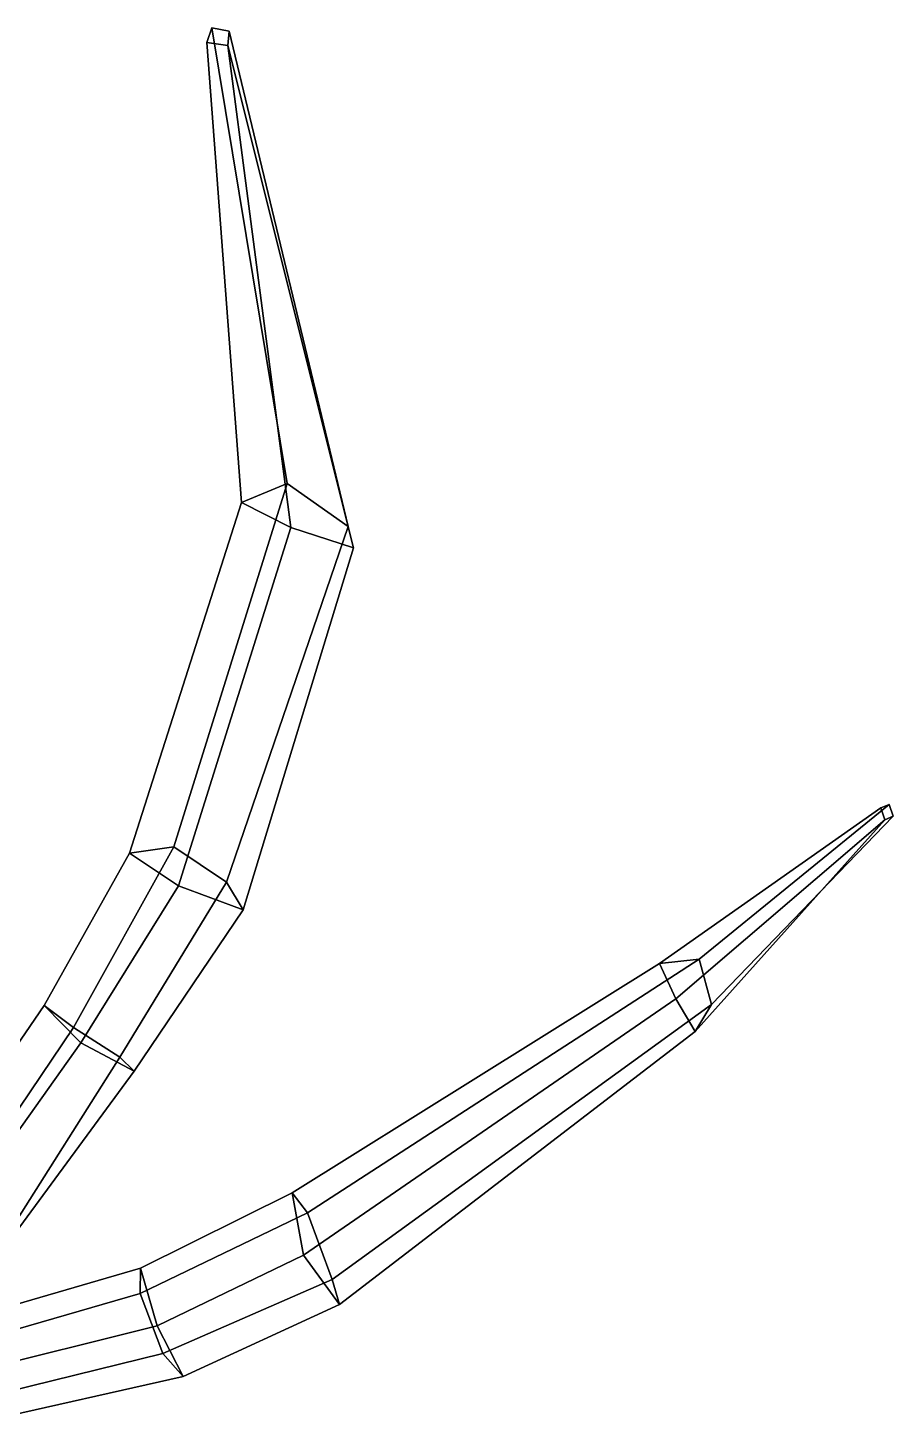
# Model space of a CAD drawing. Extents: x -92 to 92, y -96 to 103.
# Drawn here: x 21.6 to 85.8, y -0.6 to 102.7 of the extents above; entities that cross this region are included whole.
import ezdxf

# ---------------------------------------------------------------- set-up
doc = ezdxf.new("R2010")
doc.units = 0

msp = doc.modelspace()

# ---------------------------------------------------------------- linework, layer by layer
for points in [[(40.83, 68.95, 39.33), (35.25, 102.72, 1.89), (34.88, 101.63, 1.92), (37.45, 67.55, 34.49)], [(36.44, 101.41, 2.16), (34.88, 101.63, 1.92), (35.25, 102.72, 1.89), (36.53, 102.49, 1.92)], [(45.36, 65.77, 38.6), (36.53, 102.49, 1.92), (35.25, 102.72, 1.89), (40.83, 68.95, 39.33)], [(45.75, 64.18, 35.22), (36.44, 101.41, 2.16), (36.53, 102.49, 1.92), (45.36, 65.77, 38.6)], [(36.44, 101.41, 2.16), (41.11, 65.68, 30.29), (37.45, 67.55, 34.49), (34.88, 101.63, 1.92)], [(41.11, 65.68, 30.29), (36.44, 101.41, 2.16), (45.75, 64.18, 35.22)], [(32.42, 42, 50.47), (40.83, 68.95, 39.33), (37.45, 67.55, 34.49), (29.13, 41.54, 47.68)], [(36.34, 39.4, 50.08), (45.36, 65.77, 38.6), (40.83, 68.95, 39.33), (32.42, 42, 50.47)], [(29.13, 41.54, 47.68), (37.45, 67.55, 34.49), (41.11, 65.68, 30.29), (32.78, 39.11, 42.54)], [(32.78, 39.11, 42.54), (41.11, 65.68, 30.29), (45.75, 64.18, 35.22), (37.56, 37.33, 46.48)], [(37.56, 37.33, 46.48), (45.75, 64.18, 35.22), (45.36, 65.77, 38.6), (36.34, 39.4, 50.08)], [(71.38, 33.68, 32.66), (85.46, 45.15, 1.52), (84.84, 44.91, 1.52), (68.44, 33.37, 31.07)], [(85.15, 44.01, 1.53), (69.64, 30.74, 27.3), (68.44, 33.37, 31.07), (84.84, 44.91, 1.52)], [(72.29, 30.33, 32.26), (85.76, 44.28, 1.53), (85.46, 45.15, 1.52), (71.38, 33.68, 32.66)], [(85.15, 44.01, 1.53), (84.84, 44.91, 1.52), (85.46, 45.15, 1.52), (85.76, 44.28, 1.53)], [(69.64, 30.74, 27.3), (85.15, 44.01, 1.53), (71.08, 28.32, 30.9)], [(71.08, 28.32, 30.9), (85.15, 44.01, 1.53), (85.76, 44.28, 1.53), (72.29, 30.33, 32.26)], [(22.81, 30.26, 46.22), (25, 28.61, 49.91), (32.42, 42, 50.47), (29.13, 41.54, 47.68)], [(32.78, 39.11, 42.54), (25.54, 27.48, 40.5), (22.81, 30.26, 46.22), (29.13, 41.54, 47.68)], [(25, 28.61, 49.91), (28.42, 26.42, 49.92), (36.34, 39.4, 50.08), (32.42, 42, 50.47)], [(28.42, 26.42, 49.92), (29.49, 25.37, 43.85), (37.56, 37.33, 46.48), (36.34, 39.4, 50.08)], [(37.56, 37.33, 46.48), (29.49, 25.37, 43.85), (25.54, 27.48, 40.5), (32.78, 39.11, 42.54)], [(42.33, 14.89, 49.72), (71.38, 33.68, 32.66), (68.44, 33.37, 31.07), (41.2, 16.36, 45.85)], [(41.2, 16.36, 45.85), (68.44, 33.37, 31.07), (69.64, 30.74, 27.3), (42.03, 11.73, 42.49)], [(44.17, 9.93, 50.4), (72.29, 30.33, 32.26), (71.38, 33.68, 32.66), (42.33, 14.89, 49.72)], [(14.54, 18.17, 42.49), (16.96, 16.73, 46.31), (25, 28.61, 49.91), (22.81, 30.26, 46.22)], [(25.54, 27.48, 40.5), (16.84, 15.24, 36.47), (14.54, 18.17, 42.49), (22.81, 30.26, 46.22)], [(42.03, 11.73, 42.49), (69.64, 30.74, 27.3), (71.08, 28.32, 30.9), (44.72, 8.09, 46.25)], [(44.72, 8.09, 46.25), (71.08, 28.32, 30.9), (72.29, 30.33, 32.26), (44.17, 9.93, 50.4)], [(16.96, 16.73, 46.31), (20.39, 13.72, 45.81), (28.42, 26.42, 49.92), (25, 28.61, 49.91)], [(29.49, 25.37, 43.85), (20.4, 13.01, 39.5), (16.84, 15.24, 36.47), (25.54, 27.48, 40.5)], [(20.39, 13.72, 45.81), (20.4, 13.01, 39.5), (29.49, 25.37, 43.85), (28.42, 26.42, 49.92)], [(29.96, 10.78, 42.84), (29.92, 8.91, 46.95), (42.33, 14.89, 49.72), (41.2, 16.36, 45.85)], [(42.03, 11.73, 42.49), (31.18, 6.49, 39.02), (29.96, 10.78, 42.84), (41.2, 16.36, 45.85)], [(29.92, 8.91, 46.95), (31.6, 4.44, 47.61), (44.17, 9.93, 50.4), (42.33, 14.89, 49.72)], [(44.72, 8.09, 46.25), (33.13, 2.75, 42.48), (31.18, 6.49, 39.02), (42.03, 11.73, 42.49)], [(31.18, 6.49, 39.02), (17.31, 3.03, 33.98), (16.96, 7, 37.68), (29.96, 10.78, 42.84)], [(16.96, 7, 37.68), (18.04, 5.47, 42.37), (29.92, 8.91, 46.95), (29.96, 10.78, 42.84)], [(31.6, 4.44, 47.61), (33.13, 2.75, 42.48), (44.72, 8.09, 46.25), (44.17, 9.93, 50.4)], [(18.04, 5.47, 42.37), (18.55, 1.25, 42.45), (31.6, 4.44, 47.61), (29.92, 8.91, 46.95)], [(33.13, 2.75, 42.48), (18.39, -0.56, 37.61), (17.31, 3.03, 33.98), (31.18, 6.49, 39.02)], [(18.55, 1.25, 42.45), (18.39, -0.56, 37.61), (33.13, 2.75, 42.48), (31.6, 4.44, 47.61)]]:
    msp.add_3dface(points)

doc.saveas('drawing.dxf')
